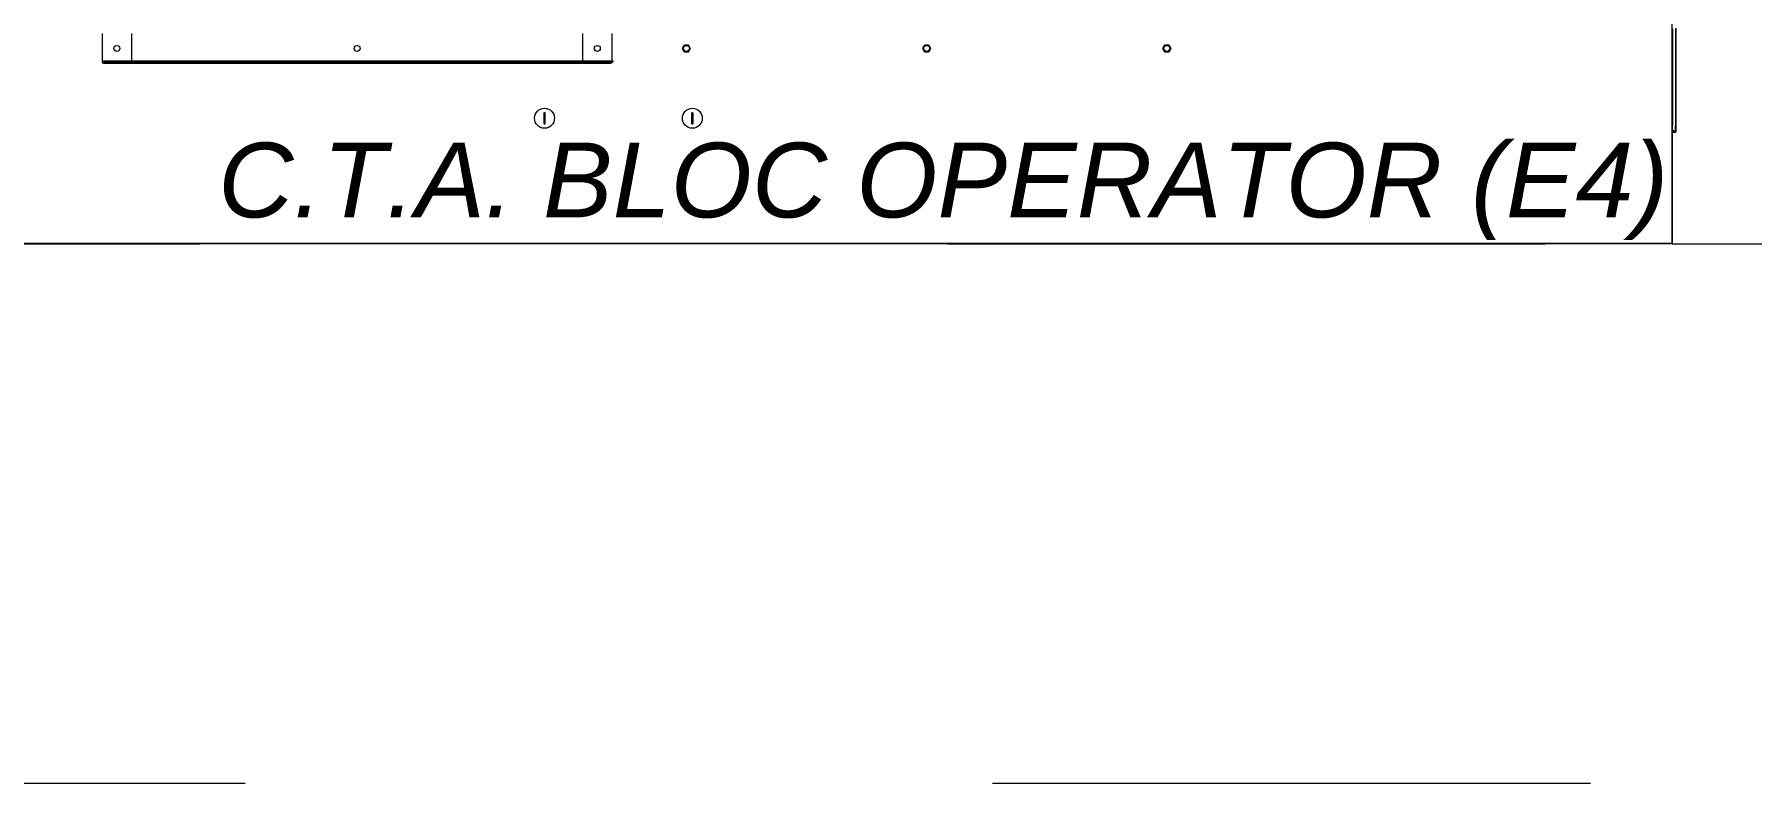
# Model space of a CAD drawing. Header units: millimetres. Extents: x 1322820 to 1391563, y 1051909 to 1098256.
# Drawn here: x 1363720 to 1366017, y 1071607 to 1072609 of the extents above; entities that cross this region are included whole.
import ezdxf

# ---------------------------------------------------------------- set-up
doc = ezdxf.new("R2010")
doc.units = ezdxf.units.MM
doc.header["$MEASUREMENT"] = 0
doc.linetypes.add('AStair_dashed', pattern=[1800, 800, -1000])
doc.layers.get('0').update_dxf_attribs({"true_color": 0x787878})
for name, color, linetype, lineweight, true_color in [('instalatii - echipamente_Pen_No__21', 7, 'Continuous', 20, 0x787878), ('New_instalatii - echipamente_Pen_No__1', 7, 'Continuous', 13, 0x787878), ('New_instalatii - echipamente_Pen_No__21', 7, 'Continuous', 20, 0x787878)]:
    doc.layers.add(name, color=color, linetype=linetype, lineweight=lineweight, true_color=true_color)
doc.styles.add('GENERATED_STYLE_3', font='ariali.ttf')

# ---------------------------------------------------------------- blocks, each defined once
blk = doc.blocks.new('terasa')
at = {"layer": 'instalatii - echipamente_Pen_No__21', "linetype": 'Continuous', "lineweight": 20}
for p, q in [((1365910.407, 1074483.679), (1365910.407, 1072330.148)), ((1363810.242, 1072610.265), (1363810.242, 1072572.683)), ((1363849.802, 1072572.683), (1363849.802, 1072610.265)), ((1363849.802, 1072572.683), (1363849.802, 1072608.287)), ((1364453.099, 1072610.265), (1364453.099, 1072572.683)), ((1364453.099, 1072608.287), (1364453.099, 1072572.683)), ((1364492.659, 1072572.683), (1364492.659, 1072610.265)), ((1365911.396, 1072616.496), (1365911.396, 1072487.924)), ((1365915.352, 1072616.496), (1365915.352, 1072487.924)), ((1364586.83, 1072590.485), (1364589.443, 1072595.009)), ((1364589.443, 1072595.009), (1364586.83, 1072590.485)), ((1364589.443, 1072585.96), (1364586.83, 1072590.485)), ((1364586.83, 1072590.485), (1364589.443, 1072585.96)), ((1364589.443, 1072595.009), (1364594.667, 1072595.009)), ((1364594.667, 1072595.009), (1364589.443, 1072595.009)), ((1364594.667, 1072585.96), (1364589.443, 1072585.96)), ((1364589.443, 1072585.96), (1364594.667, 1072585.96)), ((1364594.667, 1072595.009), (1364597.28, 1072590.485)), ((1364597.28, 1072590.485), (1364594.667, 1072595.009)), ((1364597.28, 1072590.485), (1364594.667, 1072585.96)), ((1364594.667, 1072585.96), (1364597.28, 1072590.485)), ((1364908.259, 1072590.485), (1364910.871, 1072595.009)), ((1364910.871, 1072595.009), (1364908.259, 1072590.485)), ((1364910.871, 1072585.96), (1364908.259, 1072590.485)), ((1364908.259, 1072590.485), (1364910.871, 1072585.96)), ((1364910.871, 1072595.009), (1364916.096, 1072595.009)), ((1364916.096, 1072595.009), (1364910.871, 1072595.009)), ((1364916.096, 1072585.96), (1364910.871, 1072585.96)), ((1364910.871, 1072585.96), (1364916.096, 1072585.96)), ((1364916.096, 1072595.009), (1364918.708, 1072590.485)), ((1364918.708, 1072590.485), (1364916.096, 1072595.009)), ((1364918.708, 1072590.485), (1364916.096, 1072585.96)), ((1364916.096, 1072585.96), (1364918.708, 1072590.485)), ((1365229.687, 1072590.485), (1365232.3, 1072595.009)), ((1365232.3, 1072595.009), (1365229.687, 1072590.485)), ((1365232.3, 1072585.96), (1365229.687, 1072590.485)), ((1365229.687, 1072590.485), (1365232.3, 1072585.96)), ((1365232.3, 1072595.009), (1365237.525, 1072595.009)), ((1365237.525, 1072595.009), (1365232.3, 1072595.009)), ((1365237.525, 1072585.96), (1365232.3, 1072585.96)), ((1365232.3, 1072585.96), (1365237.525, 1072585.96)), ((1365237.525, 1072595.009), (1365240.137, 1072590.485)), ((1365240.137, 1072590.485), (1365237.525, 1072595.009)), ((1365240.137, 1072590.485), (1365237.525, 1072585.96)), ((1365237.525, 1072585.96), (1365240.137, 1072590.485)), ((1363812.22, 1072570.705), (1363849.802, 1072570.705)), ((1363849.802, 1072570.705), (1363849.802, 1072572.683)), ((1363849.802, 1072572.683), (1363849.802, 1072570.705)), ((1363849.802, 1072570.705), (1364453.099, 1072570.705)), ((1364453.099, 1072570.705), (1364453.099, 1072572.683)), ((1364453.099, 1072570.705), (1364453.099, 1072572.683)), ((1364453.099, 1072570.705), (1364490.681, 1072570.705)), ((1364401.176, 1072503.452), (1364401.176, 1072490.595)), ((1364403.154, 1072490.595), (1364403.154, 1072503.452)), ((1364598.978, 1072503.452), (1364598.978, 1072490.595)), ((1364600.956, 1072490.595), (1364600.956, 1072503.452)), ((1365911.396, 1072479.716), (1365910.407, 1072479.716)), ((1365911.396, 1072478.034), (1365911.396, 1072487.924)), ((1365915.352, 1072478.034), (1365911.396, 1072478.034)), ((1365915.352, 1072478.034), (1365915.352, 1072487.924)), ((1364525.791, 1072328.891), (1364525.791, 1072330.128)), ((1364525.791, 1072330.128), (1364525.791, 1072328.891)), ((1364525.791, 1072328.891), (1363142.433, 1072328.891)), ((1365909.15, 1072328.891), (1364525.791, 1072328.891))]:
    blk.add_line(p, q, dxfattribs=at)
at = {"layer": 'instalatii - echipamente_Pen_No__21', "linetype": 'AStair_dashed', "lineweight": 20, "flags": 128}
for points in [[(1365910.407, 1072328.891), (1366503.813, 1072328.891), (1366503.813, 1074484.935), (1365910.407, 1074484.935)], [(1363141.176, 1072328.891), (1365910.407, 1072328.891), (1365910.407, 1071606.913), (1363141.176, 1071606.913)]]:
    blk.add_lwpolyline(points, close=True, dxfattribs=at)
at = {"layer": 'instalatii - echipamente_Pen_No__21', "linetype": 'Continuous', "lineweight": 20, "flags": 128}
for points in [[(1364402.165, 1072504.441), (1364402.144, 1072504.441), (1364402.134, 1072504.441), (1364402.12, 1072504.441), (1364402.105, 1072504.44), (1364402.094, 1072504.44), (1364402.083, 1072504.44), (1364402.071, 1072504.439), (1364402.058, 1072504.438), (1364402.046, 1072504.437), (1364402.033, 1072504.436), (1364402.02, 1072504.434), (1364402.006, 1072504.433), (1364401.993, 1072504.43), (1364401.979, 1072504.428), (1364401.964, 1072504.425), (1364401.949, 1072504.421), (1364401.933, 1072504.417), (1364401.916, 1072504.412), (1364401.899, 1072504.406), (1364401.88, 1072504.4), (1364401.87, 1072504.397), (1364401.86, 1072504.393), (1364401.85, 1072504.389), (1364401.839, 1072504.385), (1364401.829, 1072504.381), (1364401.818, 1072504.377), (1364401.808, 1072504.373), (1364401.797, 1072504.369), (1364401.786, 1072504.364), (1364401.776, 1072504.36), (1364401.765, 1072504.355), (1364401.755, 1072504.351), (1364401.744, 1072504.346), (1364401.734, 1072504.342), (1364401.724, 1072504.337), (1364401.714, 1072504.332), (1364401.705, 1072504.328), (1364401.695, 1072504.323), (1364401.686, 1072504.319), (1364401.669, 1072504.31), (1364401.653, 1072504.302), (1364401.639, 1072504.293), (1364401.625, 1072504.285), (1364401.612, 1072504.277), (1364401.6, 1072504.269), (1364401.588, 1072504.261), (1364401.578, 1072504.253), (1364401.567, 1072504.245), (1364401.557, 1072504.237), (1364401.547, 1072504.229), (1364401.538, 1072504.22), (1364401.528, 1072504.212), (1364401.519, 1072504.203), (1364401.51, 1072504.195), (1364401.501, 1072504.186), (1364401.492, 1072504.177), (1364401.483, 1072504.169), (1364401.474, 1072504.16), (1364401.466, 1072504.151), (1364401.457, 1072504.142), (1364401.448, 1072504.133), (1364401.439, 1072504.125), (1364401.43, 1072504.116), (1364401.422, 1072504.107), (1364401.413, 1072504.097), (1364401.405, 1072504.088), (1364401.396, 1072504.079), (1364401.388, 1072504.069), (1364401.38, 1072504.059), (1364401.371, 1072504.049), (1364401.363, 1072504.039), (1364401.355, 1072504.028), (1364401.347, 1072504.016), (1364401.339, 1072504.004), (1364401.331, 1072503.991), (1364401.323, 1072503.977), (1364401.315, 1072503.963), (1364401.306, 1072503.947), (1364401.297, 1072503.93), (1364401.293, 1072503.921), (1364401.288, 1072503.911), (1364401.284, 1072503.902), (1364401.279, 1072503.892), (1364401.275, 1072503.882), (1364401.27, 1072503.872), (1364401.266, 1072503.861), (1364401.261, 1072503.851), (1364401.257, 1072503.84), (1364401.252, 1072503.829), (1364401.248, 1072503.819), (1364401.243, 1072503.808), (1364401.239, 1072503.797), (1364401.235, 1072503.787), (1364401.231, 1072503.776), (1364401.227, 1072503.766), (1364401.224, 1072503.756), (1364401.22, 1072503.746), (1364401.217, 1072503.736), (1364401.213, 1072503.727), (1364401.207, 1072503.708), (1364401.202, 1072503.691), (1364401.198, 1072503.675), (1364401.194, 1072503.659), (1364401.19, 1072503.644), (1364401.188, 1072503.63), (1364401.185, 1072503.616), (1364401.183, 1072503.603), (1364401.181, 1072503.59), (1364401.18, 1072503.577), (1364401.179, 1072503.564), (1364401.178, 1072503.552), (1364401.177, 1072503.54), (1364401.177, 1072503.528), (1364401.176, 1072503.517), (1364401.176, 1072503.506), (1364401.176, 1072503.492), (1364401.176, 1072503.479), (1364401.176, 1072503.452)], [(1364403.154, 1072503.452), (1364403.154, 1072503.472), (1364403.154, 1072503.483), (1364403.154, 1072503.496), (1364403.154, 1072503.511), (1364403.153, 1072503.522), (1364403.153, 1072503.534), (1364403.152, 1072503.546), (1364403.151, 1072503.558), (1364403.15, 1072503.571), (1364403.149, 1072503.584), (1364403.148, 1072503.596), (1364403.146, 1072503.61), (1364403.144, 1072503.623), (1364403.141, 1072503.637), (1364403.138, 1072503.652), (1364403.134, 1072503.667), (1364403.13, 1072503.683), (1364403.125, 1072503.7), (1364403.12, 1072503.717), (1364403.113, 1072503.736), (1364403.11, 1072503.746), (1364403.106, 1072503.756), (1364403.103, 1072503.766), (1364403.099, 1072503.776), (1364403.095, 1072503.787), (1364403.091, 1072503.797), (1364403.086, 1072503.808), (1364403.082, 1072503.819), (1364403.078, 1072503.829), (1364403.073, 1072503.84), (1364403.069, 1072503.851), (1364403.064, 1072503.861), (1364403.06, 1072503.872), (1364403.055, 1072503.882), (1364403.051, 1072503.892), (1364403.046, 1072503.902), (1364403.041, 1072503.911), (1364403.037, 1072503.921), (1364403.033, 1072503.93), (1364403.024, 1072503.947), (1364403.015, 1072503.963), (1364403.007, 1072503.977), (1364402.999, 1072503.991), (1364402.991, 1072504.004), (1364402.983, 1072504.016), (1364402.975, 1072504.028), (1364402.967, 1072504.039), (1364402.958, 1072504.049), (1364402.95, 1072504.059), (1364402.942, 1072504.069), (1364402.934, 1072504.079), (1364402.925, 1072504.088), (1364402.917, 1072504.097), (1364402.908, 1072504.107), (1364402.899, 1072504.116), (1364402.891, 1072504.125), (1364402.882, 1072504.133), (1364402.873, 1072504.142), (1364402.864, 1072504.151), (1364402.856, 1072504.16), (1364402.847, 1072504.169), (1364402.838, 1072504.177), (1364402.829, 1072504.186), (1364402.82, 1072504.195), (1364402.811, 1072504.203), (1364402.802, 1072504.212), (1364402.792, 1072504.22), (1364402.783, 1072504.229), (1364402.773, 1072504.237), (1364402.763, 1072504.245), (1364402.752, 1072504.253), (1364402.741, 1072504.261), (1364402.73, 1072504.269), (1364402.718, 1072504.277), (1364402.705, 1072504.285), (1364402.691, 1072504.293), (1364402.677, 1072504.302), (1364402.661, 1072504.31), (1364402.644, 1072504.319), (1364402.635, 1072504.323), (1364402.625, 1072504.328), (1364402.616, 1072504.332), (1364402.606, 1072504.337), (1364402.596, 1072504.342), (1364402.585, 1072504.346), (1364402.575, 1072504.351), (1364402.565, 1072504.355), (1364402.554, 1072504.36), (1364402.543, 1072504.364), (1364402.533, 1072504.369), (1364402.522, 1072504.373), (1364402.511, 1072504.377), (1364402.501, 1072504.381), (1364402.49, 1072504.385), (1364402.48, 1072504.389), (1364402.47, 1072504.393), (1364402.46, 1072504.397), (1364402.45, 1072504.4), (1364402.441, 1072504.403), (1364402.422, 1072504.409), (1364402.405, 1072504.414), (1364402.389, 1072504.419), (1364402.373, 1072504.423), (1364402.358, 1072504.426), (1364402.344, 1072504.429), (1364402.33, 1072504.432), (1364402.317, 1072504.434), (1364402.304, 1072504.435), (1364402.291, 1072504.437), (1364402.278, 1072504.438), (1364402.265, 1072504.439), (1364402.253, 1072504.439), (1364402.241, 1072504.44), (1364402.23, 1072504.44), (1364402.219, 1072504.441), (1364402.205, 1072504.441), (1364402.192, 1072504.441), (1364402.165, 1072504.441)], [(1364599.967, 1072504.441), (1364599.946, 1072504.441), (1364599.936, 1072504.441), (1364599.923, 1072504.441), (1364599.908, 1072504.44), (1364599.897, 1072504.44), (1364599.885, 1072504.44), (1364599.873, 1072504.439), (1364599.86, 1072504.438), (1364599.848, 1072504.437), (1364599.835, 1072504.436), (1364599.822, 1072504.434), (1364599.809, 1072504.433), (1364599.795, 1072504.43), (1364599.781, 1072504.428), (1364599.767, 1072504.425), (1364599.751, 1072504.421), (1364599.735, 1072504.417), (1364599.719, 1072504.412), (1364599.701, 1072504.406), (1364599.682, 1072504.4), (1364599.672, 1072504.397), (1364599.662, 1072504.393), (1364599.652, 1072504.389), (1364599.642, 1072504.385), (1364599.631, 1072504.381), (1364599.621, 1072504.377), (1364599.61, 1072504.373), (1364599.599, 1072504.369), (1364599.589, 1072504.364), (1364599.578, 1072504.36), (1364599.567, 1072504.355), (1364599.557, 1072504.351), (1364599.547, 1072504.346), (1364599.536, 1072504.342), (1364599.526, 1072504.337), (1364599.516, 1072504.332), (1364599.507, 1072504.328), (1364599.498, 1072504.323), (1364599.488, 1072504.319), (1364599.471, 1072504.31), (1364599.456, 1072504.302), (1364599.441, 1072504.293), (1364599.427, 1072504.285), (1364599.414, 1072504.277), (1364599.402, 1072504.269), (1364599.391, 1072504.261), (1364599.38, 1072504.253), (1364599.369, 1072504.245), (1364599.359, 1072504.237), (1364599.349, 1072504.229), (1364599.34, 1072504.22), (1364599.33, 1072504.212), (1364599.321, 1072504.203), (1364599.312, 1072504.195), (1364599.303, 1072504.186), (1364599.294, 1072504.177), (1364599.285, 1072504.169), (1364599.276, 1072504.16), (1364599.268, 1072504.151), (1364599.259, 1072504.142), (1364599.25, 1072504.133), (1364599.241, 1072504.125), (1364599.233, 1072504.116), (1364599.224, 1072504.107), (1364599.215, 1072504.097), (1364599.207, 1072504.088), (1364599.198, 1072504.079), (1364599.19, 1072504.069), (1364599.182, 1072504.059), (1364599.174, 1072504.049), (1364599.165, 1072504.039), (1364599.157, 1072504.028), (1364599.149, 1072504.016), (1364599.141, 1072504.004), (1364599.133, 1072503.991), (1364599.125, 1072503.977), (1364599.117, 1072503.963), (1364599.108, 1072503.947), (1364599.1, 1072503.93), (1364599.095, 1072503.921), (1364599.091, 1072503.911), (1364599.086, 1072503.902), (1364599.081, 1072503.892), (1364599.077, 1072503.882), (1364599.072, 1072503.872), (1364599.068, 1072503.861), (1364599.063, 1072503.851), (1364599.059, 1072503.84), (1364599.054, 1072503.829), (1364599.05, 1072503.819), (1364599.046, 1072503.808), (1364599.041, 1072503.797), (1364599.037, 1072503.787), (1364599.033, 1072503.776), (1364599.029, 1072503.766), (1364599.026, 1072503.756), (1364599.022, 1072503.746), (1364599.019, 1072503.736), (1364599.016, 1072503.727), (1364599.01, 1072503.708), (1364599.004, 1072503.691), (1364599, 1072503.675), (1364598.996, 1072503.659), (1364598.993, 1072503.644), (1364598.99, 1072503.63), (1364598.987, 1072503.616), (1364598.985, 1072503.603), (1364598.984, 1072503.59), (1364598.982, 1072503.577), (1364598.981, 1072503.564), (1364598.98, 1072503.552), (1364598.98, 1072503.54), (1364598.979, 1072503.528), (1364598.979, 1072503.517), (1364598.978, 1072503.506), (1364598.978, 1072503.492), (1364598.978, 1072503.479), (1364598.978, 1072503.452)], [(1364600.956, 1072503.452), (1364600.956, 1072503.472), (1364600.956, 1072503.483), (1364600.956, 1072503.496), (1364600.956, 1072503.511), (1364600.955, 1072503.522), (1364600.955, 1072503.534), (1364600.954, 1072503.546), (1364600.954, 1072503.558), (1364600.953, 1072503.571), (1364600.951, 1072503.584), (1364600.95, 1072503.596), (1364600.948, 1072503.61), (1364600.946, 1072503.623), (1364600.943, 1072503.637), (1364600.94, 1072503.652), (1364600.936, 1072503.667), (1364600.932, 1072503.683), (1364600.927, 1072503.7), (1364600.922, 1072503.717), (1364600.916, 1072503.736), (1364600.912, 1072503.746), (1364600.909, 1072503.756), (1364600.905, 1072503.766), (1364600.901, 1072503.776), (1364600.897, 1072503.787), (1364600.893, 1072503.797), (1364600.889, 1072503.808), (1364600.884, 1072503.819), (1364600.88, 1072503.829), (1364600.876, 1072503.84), (1364600.871, 1072503.851), (1364600.866, 1072503.861), (1364600.862, 1072503.872), (1364600.857, 1072503.882), (1364600.853, 1072503.892), (1364600.848, 1072503.902), (1364600.844, 1072503.911), (1364600.839, 1072503.921), (1364600.835, 1072503.93), (1364600.826, 1072503.947), (1364600.817, 1072503.963), (1364600.809, 1072503.977), (1364600.801, 1072503.991), (1364600.793, 1072504.004), (1364600.785, 1072504.016), (1364600.777, 1072504.028), (1364600.769, 1072504.039), (1364600.761, 1072504.049), (1364600.753, 1072504.059), (1364600.744, 1072504.069), (1364600.736, 1072504.079), (1364600.727, 1072504.088), (1364600.719, 1072504.097), (1364600.71, 1072504.107), (1364600.702, 1072504.116), (1364600.693, 1072504.125), (1364600.684, 1072504.133), (1364600.675, 1072504.142), (1364600.667, 1072504.151), (1364600.658, 1072504.16), (1364600.649, 1072504.169), (1364600.64, 1072504.177), (1364600.631, 1072504.186), (1364600.622, 1072504.195), (1364600.613, 1072504.203), (1364600.604, 1072504.212), (1364600.594, 1072504.22), (1364600.585, 1072504.229), (1364600.575, 1072504.237), (1364600.565, 1072504.245), (1364600.555, 1072504.253), (1364600.544, 1072504.261), (1364600.532, 1072504.269), (1364600.52, 1072504.277), (1364600.507, 1072504.285), (1364600.493, 1072504.293), (1364600.479, 1072504.302), (1364600.463, 1072504.31), (1364600.446, 1072504.319), (1364600.437, 1072504.323), (1364600.427, 1072504.328), (1364600.418, 1072504.332), (1364600.408, 1072504.337), (1364600.398, 1072504.342), (1364600.388, 1072504.346), (1364600.377, 1072504.351), (1364600.367, 1072504.355), (1364600.356, 1072504.36), (1364600.346, 1072504.364), (1364600.335, 1072504.369), (1364600.324, 1072504.373), (1364600.314, 1072504.377), (1364600.303, 1072504.381), (1364600.293, 1072504.385), (1364600.282, 1072504.389), (1364600.272, 1072504.393), (1364600.262, 1072504.397), (1364600.252, 1072504.4), (1364600.243, 1072504.403), (1364600.224, 1072504.409), (1364600.207, 1072504.414), (1364600.191, 1072504.419), (1364600.175, 1072504.423), (1364600.16, 1072504.426), (1364600.146, 1072504.429), (1364600.132, 1072504.432), (1364600.119, 1072504.434), (1364600.106, 1072504.435), (1364600.093, 1072504.437), (1364600.08, 1072504.438), (1364600.068, 1072504.439), (1364600.055, 1072504.439), (1364600.043, 1072504.44), (1364600.032, 1072504.44), (1364600.021, 1072504.441), (1364600.007, 1072504.441), (1364599.995, 1072504.441), (1364599.967, 1072504.441)], [(1364401.176, 1072490.595), (1364401.176, 1072490.574), (1364401.176, 1072490.563), (1364401.176, 1072490.55), (1364401.176, 1072490.535), (1364401.177, 1072490.524), (1364401.177, 1072490.513), (1364401.178, 1072490.501), (1364401.178, 1072490.488), (1364401.179, 1072490.476), (1364401.181, 1072490.463), (1364401.182, 1072490.45), (1364401.184, 1072490.437), (1364401.186, 1072490.423), (1364401.189, 1072490.409), (1364401.192, 1072490.395), (1364401.196, 1072490.38), (1364401.2, 1072490.364), (1364401.205, 1072490.347), (1364401.21, 1072490.329), (1364401.217, 1072490.31), (1364401.22, 1072490.301), (1364401.224, 1072490.291), (1364401.227, 1072490.28), (1364401.231, 1072490.27), (1364401.235, 1072490.26), (1364401.239, 1072490.249), (1364401.243, 1072490.238), (1364401.248, 1072490.228), (1364401.252, 1072490.217), (1364401.257, 1072490.206), (1364401.261, 1072490.196), (1364401.266, 1072490.185), (1364401.27, 1072490.175), (1364401.275, 1072490.165), (1364401.279, 1072490.155), (1364401.284, 1072490.145), (1364401.288, 1072490.135), (1364401.293, 1072490.126), (1364401.297, 1072490.117), (1364401.306, 1072490.1), (1364401.315, 1072490.084), (1364401.323, 1072490.069), (1364401.331, 1072490.055), (1364401.339, 1072490.042), (1364401.347, 1072490.03), (1364401.355, 1072490.019), (1364401.363, 1072490.008), (1364401.371, 1072489.997), (1364401.38, 1072489.987), (1364401.388, 1072489.977), (1364401.396, 1072489.968), (1364401.405, 1072489.958), (1364401.413, 1072489.949), (1364401.422, 1072489.94), (1364401.43, 1072489.931), (1364401.439, 1072489.922), (1364401.448, 1072489.913), (1364401.457, 1072489.904), (1364401.466, 1072489.895), (1364401.474, 1072489.887), (1364401.483, 1072489.878), (1364401.492, 1072489.869), (1364401.501, 1072489.86), (1364401.51, 1072489.852), (1364401.519, 1072489.843), (1364401.528, 1072489.835), (1364401.538, 1072489.826), (1364401.547, 1072489.818), (1364401.557, 1072489.81), (1364401.567, 1072489.802), (1364401.578, 1072489.793), (1364401.588, 1072489.785), (1364401.6, 1072489.777), (1364401.612, 1072489.769), (1364401.625, 1072489.761), (1364401.639, 1072489.753), (1364401.653, 1072489.745), (1364401.669, 1072489.736), (1364401.686, 1072489.727), (1364401.695, 1072489.723), (1364401.705, 1072489.719), (1364401.714, 1072489.714), (1364401.724, 1072489.709), (1364401.734, 1072489.705), (1364401.744, 1072489.7), (1364401.755, 1072489.696), (1364401.765, 1072489.691), (1364401.776, 1072489.687), (1364401.786, 1072489.682), (1364401.797, 1072489.678), (1364401.808, 1072489.673), (1364401.818, 1072489.669), (1364401.829, 1072489.665), (1364401.839, 1072489.661), (1364401.85, 1072489.657), (1364401.86, 1072489.654), (1364401.87, 1072489.65), (1364401.88, 1072489.646), (1364401.889, 1072489.643), (1364401.908, 1072489.637), (1364401.925, 1072489.632), (1364401.941, 1072489.628), (1364401.957, 1072489.624), (1364401.972, 1072489.62), (1364401.986, 1072489.617), (1364402, 1072489.615), (1364402.013, 1072489.613), (1364402.026, 1072489.611), (1364402.039, 1072489.61), (1364402.052, 1072489.609), (1364402.065, 1072489.608), (1364402.077, 1072489.607), (1364402.089, 1072489.607), (1364402.1, 1072489.606), (1364402.111, 1072489.606), (1364402.125, 1072489.606), (1364402.137, 1072489.606), (1364402.165, 1072489.606)], [(1364402.165, 1072489.606), (1364402.186, 1072489.606), (1364402.196, 1072489.606), (1364402.209, 1072489.606), (1364402.225, 1072489.606), (1364402.235, 1072489.606), (1364402.247, 1072489.607), (1364402.259, 1072489.607), (1364402.272, 1072489.608), (1364402.284, 1072489.609), (1364402.297, 1072489.61), (1364402.31, 1072489.612), (1364402.323, 1072489.614), (1364402.337, 1072489.616), (1364402.351, 1072489.619), (1364402.366, 1072489.622), (1364402.381, 1072489.626), (1364402.397, 1072489.63), (1364402.413, 1072489.635), (1364402.431, 1072489.64), (1364402.45, 1072489.646), (1364402.46, 1072489.65), (1364402.47, 1072489.654), (1364402.48, 1072489.657), (1364402.49, 1072489.661), (1364402.501, 1072489.665), (1364402.511, 1072489.669), (1364402.522, 1072489.673), (1364402.533, 1072489.678), (1364402.543, 1072489.682), (1364402.554, 1072489.687), (1364402.565, 1072489.691), (1364402.575, 1072489.696), (1364402.585, 1072489.7), (1364402.596, 1072489.705), (1364402.606, 1072489.709), (1364402.616, 1072489.714), (1364402.625, 1072489.719), (1364402.635, 1072489.723), (1364402.644, 1072489.727), (1364402.661, 1072489.736), (1364402.677, 1072489.745), (1364402.691, 1072489.753), (1364402.705, 1072489.761), (1364402.718, 1072489.769), (1364402.73, 1072489.777), (1364402.741, 1072489.785), (1364402.752, 1072489.793), (1364402.763, 1072489.802), (1364402.773, 1072489.81), (1364402.783, 1072489.818), (1364402.792, 1072489.826), (1364402.802, 1072489.835), (1364402.811, 1072489.843), (1364402.82, 1072489.852), (1364402.829, 1072489.86), (1364402.838, 1072489.869), (1364402.847, 1072489.878), (1364402.856, 1072489.887), (1364402.864, 1072489.895), (1364402.873, 1072489.904), (1364402.882, 1072489.913), (1364402.891, 1072489.922), (1364402.899, 1072489.931), (1364402.908, 1072489.94), (1364402.917, 1072489.949), (1364402.925, 1072489.958), (1364402.934, 1072489.968), (1364402.942, 1072489.977), (1364402.95, 1072489.987), (1364402.958, 1072489.997), (1364402.967, 1072490.008), (1364402.975, 1072490.019), (1364402.983, 1072490.03), (1364402.991, 1072490.042), (1364402.999, 1072490.055), (1364403.007, 1072490.069), (1364403.015, 1072490.084), (1364403.024, 1072490.1), (1364403.033, 1072490.117), (1364403.037, 1072490.126), (1364403.041, 1072490.135), (1364403.046, 1072490.145), (1364403.051, 1072490.155), (1364403.055, 1072490.165), (1364403.06, 1072490.175), (1364403.064, 1072490.185), (1364403.069, 1072490.196), (1364403.073, 1072490.206), (1364403.078, 1072490.217), (1364403.082, 1072490.228), (1364403.086, 1072490.238), (1364403.091, 1072490.249), (1364403.095, 1072490.26), (1364403.099, 1072490.27), (1364403.103, 1072490.28), (1364403.106, 1072490.291), (1364403.11, 1072490.301), (1364403.113, 1072490.31), (1364403.117, 1072490.32), (1364403.122, 1072490.338), (1364403.128, 1072490.355), (1364403.132, 1072490.372), (1364403.136, 1072490.387), (1364403.139, 1072490.402), (1364403.142, 1072490.416), (1364403.145, 1072490.43), (1364403.147, 1072490.443), (1364403.148, 1072490.456), (1364403.15, 1072490.469), (1364403.151, 1072490.482), (1364403.152, 1072490.495), (1364403.153, 1072490.507), (1364403.153, 1072490.519), (1364403.153, 1072490.53), (1364403.154, 1072490.541), (1364403.154, 1072490.555), (1364403.154, 1072490.567), (1364403.154, 1072490.595)], [(1364598.978, 1072490.595), (1364598.978, 1072490.574), (1364598.978, 1072490.563), (1364598.978, 1072490.55), (1364598.978, 1072490.535), (1364598.979, 1072490.524), (1364598.979, 1072490.513), (1364598.98, 1072490.501), (1364598.981, 1072490.488), (1364598.982, 1072490.476), (1364598.983, 1072490.463), (1364598.984, 1072490.45), (1364598.986, 1072490.437), (1364598.988, 1072490.423), (1364598.991, 1072490.409), (1364598.994, 1072490.395), (1364598.998, 1072490.38), (1364599.002, 1072490.364), (1364599.007, 1072490.347), (1364599.012, 1072490.329), (1364599.019, 1072490.31), (1364599.022, 1072490.301), (1364599.026, 1072490.291), (1364599.029, 1072490.28), (1364599.033, 1072490.27), (1364599.037, 1072490.26), (1364599.041, 1072490.249), (1364599.046, 1072490.238), (1364599.05, 1072490.228), (1364599.054, 1072490.217), (1364599.059, 1072490.206), (1364599.063, 1072490.196), (1364599.068, 1072490.185), (1364599.072, 1072490.175), (1364599.077, 1072490.165), (1364599.081, 1072490.155), (1364599.086, 1072490.145), (1364599.091, 1072490.135), (1364599.095, 1072490.126), (1364599.1, 1072490.117), (1364599.108, 1072490.1), (1364599.117, 1072490.084), (1364599.125, 1072490.069), (1364599.133, 1072490.055), (1364599.141, 1072490.042), (1364599.149, 1072490.03), (1364599.157, 1072490.019), (1364599.165, 1072490.008), (1364599.174, 1072489.997), (1364599.182, 1072489.987), (1364599.19, 1072489.977), (1364599.198, 1072489.968), (1364599.207, 1072489.958), (1364599.215, 1072489.949), (1364599.224, 1072489.94), (1364599.233, 1072489.931), (1364599.241, 1072489.922), (1364599.25, 1072489.913), (1364599.259, 1072489.904), (1364599.268, 1072489.895), (1364599.276, 1072489.887), (1364599.285, 1072489.878), (1364599.294, 1072489.869), (1364599.303, 1072489.86), (1364599.312, 1072489.852), (1364599.321, 1072489.843), (1364599.33, 1072489.835), (1364599.34, 1072489.826), (1364599.349, 1072489.818), (1364599.359, 1072489.81), (1364599.369, 1072489.802), (1364599.38, 1072489.793), (1364599.391, 1072489.785), (1364599.402, 1072489.777), (1364599.414, 1072489.769), (1364599.427, 1072489.761), (1364599.441, 1072489.753), (1364599.456, 1072489.745), (1364599.471, 1072489.736), (1364599.488, 1072489.727), (1364599.498, 1072489.723), (1364599.507, 1072489.719), (1364599.516, 1072489.714), (1364599.526, 1072489.709), (1364599.536, 1072489.705), (1364599.547, 1072489.7), (1364599.557, 1072489.696), (1364599.567, 1072489.691), (1364599.578, 1072489.687), (1364599.589, 1072489.682), (1364599.599, 1072489.678), (1364599.61, 1072489.673), (1364599.621, 1072489.669), (1364599.631, 1072489.665), (1364599.642, 1072489.661), (1364599.652, 1072489.657), (1364599.662, 1072489.654), (1364599.672, 1072489.65), (1364599.682, 1072489.646), (1364599.692, 1072489.643), (1364599.71, 1072489.637), (1364599.727, 1072489.632), (1364599.743, 1072489.628), (1364599.759, 1072489.624), (1364599.774, 1072489.62), (1364599.788, 1072489.617), (1364599.802, 1072489.615), (1364599.815, 1072489.613), (1364599.828, 1072489.611), (1364599.841, 1072489.61), (1364599.854, 1072489.609), (1364599.867, 1072489.608), (1364599.879, 1072489.607), (1364599.891, 1072489.607), (1364599.902, 1072489.606), (1364599.913, 1072489.606), (1364599.927, 1072489.606), (1364599.94, 1072489.606), (1364599.967, 1072489.606)], [(1364599.967, 1072489.606), (1364599.988, 1072489.606), (1364599.999, 1072489.606), (1364600.012, 1072489.606), (1364600.027, 1072489.606), (1364600.038, 1072489.606), (1364600.049, 1072489.607), (1364600.061, 1072489.607), (1364600.074, 1072489.608), (1364600.087, 1072489.609), (1364600.099, 1072489.61), (1364600.112, 1072489.612), (1364600.126, 1072489.614), (1364600.139, 1072489.616), (1364600.153, 1072489.619), (1364600.168, 1072489.622), (1364600.183, 1072489.626), (1364600.199, 1072489.63), (1364600.216, 1072489.635), (1364600.233, 1072489.64), (1364600.252, 1072489.646), (1364600.262, 1072489.65), (1364600.272, 1072489.654), (1364600.282, 1072489.657), (1364600.293, 1072489.661), (1364600.303, 1072489.665), (1364600.314, 1072489.669), (1364600.324, 1072489.673), (1364600.335, 1072489.678), (1364600.346, 1072489.682), (1364600.356, 1072489.687), (1364600.367, 1072489.691), (1364600.377, 1072489.696), (1364600.388, 1072489.7), (1364600.398, 1072489.705), (1364600.408, 1072489.709), (1364600.418, 1072489.714), (1364600.427, 1072489.719), (1364600.437, 1072489.723), (1364600.446, 1072489.727), (1364600.463, 1072489.736), (1364600.479, 1072489.745), (1364600.493, 1072489.753), (1364600.507, 1072489.761), (1364600.52, 1072489.769), (1364600.532, 1072489.777), (1364600.544, 1072489.785), (1364600.555, 1072489.793), (1364600.565, 1072489.802), (1364600.575, 1072489.81), (1364600.585, 1072489.818), (1364600.594, 1072489.826), (1364600.604, 1072489.835), (1364600.613, 1072489.843), (1364600.622, 1072489.852), (1364600.631, 1072489.86), (1364600.64, 1072489.869), (1364600.649, 1072489.878), (1364600.658, 1072489.887), (1364600.667, 1072489.895), (1364600.675, 1072489.904), (1364600.684, 1072489.913), (1364600.693, 1072489.922), (1364600.702, 1072489.931), (1364600.71, 1072489.94), (1364600.719, 1072489.949), (1364600.727, 1072489.958), (1364600.736, 1072489.968), (1364600.744, 1072489.977), (1364600.753, 1072489.987), (1364600.761, 1072489.997), (1364600.769, 1072490.008), (1364600.777, 1072490.019), (1364600.785, 1072490.03), (1364600.793, 1072490.042), (1364600.801, 1072490.055), (1364600.809, 1072490.069), (1364600.817, 1072490.084), (1364600.826, 1072490.1), (1364600.835, 1072490.117), (1364600.839, 1072490.126), (1364600.844, 1072490.135), (1364600.848, 1072490.145), (1364600.853, 1072490.155), (1364600.857, 1072490.165), (1364600.862, 1072490.175), (1364600.866, 1072490.185), (1364600.871, 1072490.196), (1364600.876, 1072490.206), (1364600.88, 1072490.217), (1364600.884, 1072490.228), (1364600.889, 1072490.238), (1364600.893, 1072490.249), (1364600.897, 1072490.26), (1364600.901, 1072490.27), (1364600.905, 1072490.28), (1364600.909, 1072490.291), (1364600.912, 1072490.301), (1364600.916, 1072490.31), (1364600.919, 1072490.32), (1364600.925, 1072490.338), (1364600.93, 1072490.355), (1364600.934, 1072490.372), (1364600.938, 1072490.387), (1364600.942, 1072490.402), (1364600.945, 1072490.416), (1364600.947, 1072490.43), (1364600.949, 1072490.443), (1364600.951, 1072490.456), (1364600.952, 1072490.469), (1364600.953, 1072490.482), (1364600.954, 1072490.495), (1364600.955, 1072490.507), (1364600.955, 1072490.519), (1364600.956, 1072490.53), (1364600.956, 1072490.541), (1364600.956, 1072490.555), (1364600.956, 1072490.567), (1364600.956, 1072490.595)], [(1365909.17, 1072330.128), (1365909.169, 1072330.037), (1365909.169, 1072330.022), (1365909.169, 1072330.007), (1365909.169, 1072329.99), (1365909.169, 1072329.972), (1365909.169, 1072329.953), (1365909.168, 1072329.933), (1365909.168, 1072329.912), (1365909.168, 1072329.89), (1365909.168, 1072329.867), (1365909.167, 1072329.844), (1365909.167, 1072329.82), (1365909.167, 1072329.795), (1365909.167, 1072329.77), (1365909.166, 1072329.745), (1365909.166, 1072329.719), (1365909.166, 1072329.693), (1365909.166, 1072329.666), (1365909.165, 1072329.64), (1365909.165, 1072329.613), (1365909.165, 1072329.586), (1365909.164, 1072329.56), (1365909.164, 1072329.533), (1365909.164, 1072329.507), (1365909.164, 1072329.481), (1365909.163, 1072329.455), (1365909.163, 1072329.429), (1365909.163, 1072329.404), (1365909.162, 1072329.379), (1365909.162, 1072329.354), (1365909.162, 1072329.331), (1365909.162, 1072329.307), (1365909.161, 1072329.284), (1365909.161, 1072329.262), (1365909.161, 1072329.24), (1365909.16, 1072329.219), (1365909.16, 1072329.199), (1365909.16, 1072329.18), (1365909.159, 1072329.161), (1365909.159, 1072329.143), (1365909.159, 1072329.126), (1365909.159, 1072329.111), (1365909.158, 1072329.096), (1365909.158, 1072329.082), (1365909.158, 1072329.068), (1365909.157, 1072329.056), (1365909.157, 1072329.045), (1365909.157, 1072329.034), (1365909.157, 1072329.024), (1365909.156, 1072329.006), (1365909.156, 1072328.99), (1365909.155, 1072328.977), (1365909.155, 1072328.965), (1365909.154, 1072328.951), (1365909.154, 1072328.939), (1365909.153, 1072328.928), (1365909.153, 1072328.917), (1365909.152, 1072328.907), (1365909.151, 1072328.896)], [(1365909.17, 1072330.128), (1365909.18, 1072330.128), (1365909.191, 1072330.128), (1365909.202, 1072330.128), (1365909.212, 1072330.128)], [(1365909.22, 1072330.128), (1365909.311, 1072330.129), (1365909.325, 1072330.129), (1365909.341, 1072330.129), (1365909.357, 1072330.13), (1365909.375, 1072330.13), (1365909.394, 1072330.13), (1365909.414, 1072330.13), (1365909.435, 1072330.13), (1365909.457, 1072330.131), (1365909.48, 1072330.131), (1365909.503, 1072330.131), (1365909.527, 1072330.131), (1365909.551, 1072330.132), (1365909.576, 1072330.132), (1365909.601, 1072330.132), (1365909.627, 1072330.132), (1365909.653, 1072330.133), (1365909.679, 1072330.133), (1365909.705, 1072330.133), (1365909.732, 1072330.134), (1365909.758, 1072330.134), (1365909.784, 1072330.134), (1365909.81, 1072330.134), (1365909.836, 1072330.135), (1365909.861, 1072330.135), (1365909.887, 1072330.135), (1365909.912, 1072330.136), (1365909.936, 1072330.136), (1365909.96, 1072330.136), (1365909.984, 1072330.136), (1365910.007, 1072330.137), (1365910.03, 1072330.137), (1365910.052, 1072330.137), (1365910.074, 1072330.138), (1365910.095, 1072330.138), (1365910.115, 1072330.138), (1365910.134, 1072330.138), (1365910.153, 1072330.139), (1365910.17, 1072330.139), (1365910.187, 1072330.139), (1365910.203, 1072330.14), (1365910.218, 1072330.14), (1365910.232, 1072330.14), (1365910.245, 1072330.141), (1365910.257, 1072330.141), (1365910.268, 1072330.141), (1365910.279, 1072330.141), (1365910.298, 1072330.142), (1365910.314, 1072330.142), (1365910.328, 1072330.143), (1365910.339, 1072330.143), (1365910.354, 1072330.144), (1365910.364, 1072330.145), (1365910.376, 1072330.145), (1365910.387, 1072330.146), (1365910.397, 1072330.146)]]:
    blk.add_lwpolyline(points, dxfattribs=at)
at = {"layer": 'instalatii - echipamente_Pen_No__21', "linetype": 'Continuous', "lineweight": 20}
for centre, radius in [((1363830.022, 1072590.485), 3.956), ((1364151.451, 1072590.485), 3.956), ((1364472.879, 1072590.485), 3.956), ((1364592.055, 1072590.485), 3.956), ((1364913.484, 1072590.485), 3.956), ((1365234.912, 1072590.485), 3.956), ((1364402.165, 1072497.023), 13.352), ((1364599.967, 1072497.023), 13.352)]:
    blk.add_circle(centre, radius, dxfattribs=at)
for centre, start, end in [((1363812.22, 1072572.683), 180, 270), ((1364490.681, 1072572.683), 270, 0)]:
    blk.add_arc(centre, 1.978, start, end, dxfattribs=at)
at = {"layer": 'New_instalatii - echipamente_Pen_No__21', "linetype": 'Continuous', "lineweight": 20, "flags": 128}
blk.add_lwpolyline([(1363142.412, 1072330.128), (1363811.478, 1072330.128), (1364174.689, 1072330.128), (1364527.028, 1072330.128), (1365911.643, 1072330.128), (1365911.643, 1072331.384), (1365911.643, 1072480.952), (1365912.632, 1072480.952), (1365912.632, 1072479.27), (1365916.588, 1072479.27), (1365916.588, 1072489.161), (1365916.588, 1072617.732)], dxfattribs=at)
blk.add_lwpolyline([(1363811.478, 1072573.919), (1364493.896, 1072573.919, -0.41421356), (1364491.918, 1072571.941), (1364454.335, 1072571.941), (1364174.689, 1072571.941), (1363851.039, 1072571.941), (1363813.456, 1072571.941, -0.41421356)], format="xyb", close=True, dxfattribs=at)
at = {"layer": 'New_instalatii - echipamente_Pen_No__1', "linetype": 'Continuous', "lineweight": 13, "insert": (1364935.707, 1072334.309), "char_height": 100, "attachment_point": 8, "style": 'GENERATED_STYLE_3'}
blk.add_mtext('\\A1;C.T.A. BLOC OPERATOR (E4)', dxfattribs=at)

msp = doc.modelspace()

# ---------------------------------------------------------------- block references
msp.add_blockref('terasa', (0, 0))

doc.saveas('drawing.dxf')
